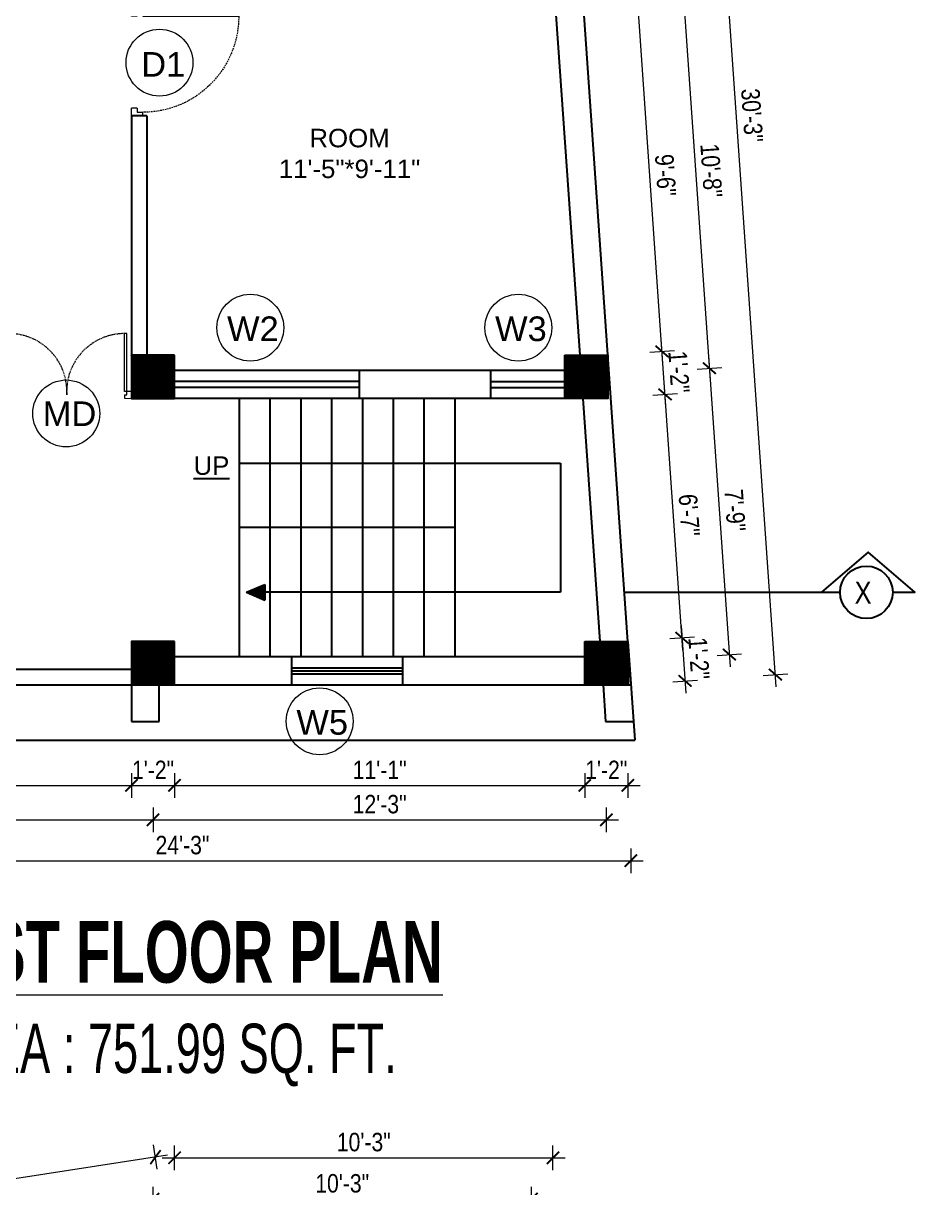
# Model space of a CAD drawing. Header units: inches. Extents: x -5096374 to -5070857, y -3259973 to -3243900.
# Drawn here: x -5081193.5 to -5080904.2, y -3258353 to -3257974.8 of the extents above; entities that cross this region are included whole.
import ezdxf

# ---------------------------------------------------------------- set-up
doc = ezdxf.new("R2010")
doc.units = ezdxf.units.IN
doc.header["$LTSCALE"] = 2
doc.header["$MEASUREMENT"] = 0
doc.header["$PDMODE"] = 34
doc.linetypes.add('HIDDEN', pattern=[0.375, 0.25, -0.125])
doc.layers.get('0').update_dxf_attribs({"linetype": 'CONTINUOUS'})
doc.layers.get('DEFPOINTS').update_dxf_attribs({"color": 141, "linetype": 'CONTINUOUS'})
doc.layers.add('A-Hatch', color=7, linetype='CONTINUOUS')
for name, color, linetype, lineweight in [('Annotate-Lite.w', 177, 'CONTINUOUS', 9), ('DIM 1-100', 4, 'CONTINUOUS', 13), ('Door-Window.w', 4, 'CONTINUOUS', 15), ('TEXT', 181, 'CONTINUOUS', 25), ('Text-100.w', 254, 'CONTINUOUS', 9)]:
    doc.layers.add(name, color=color, linetype=linetype, lineweight=lineweight)
doc.styles.add('ARAIL', font='ARIALN.TTF')
doc.styles.add('Arial', font='arial.ttf', dxfattribs={"width": 0.8, "height": 12})
doc.styles.add('arial.', font='arial.ttf')
doc.styles.add('gaurav', font='arial.ttf')
doc.styles.get("Standard").update_dxf_attribs({"font": 'ARIALN.TTF'})
doc.dimstyles.new('1 by 96', dxfattribs={"dimtxt": 6, "dimasz": 4, "dimexe": 4, "dimexo": 4, "dimgap": 2, "dimtad": 1, "dimdec": 0, "dimzin": 0, "dimdsep": 46, "dimlunit": 4, "dimtxsty": 'Standard', "dimblk": 'ARCHTICK', "dimcen": 0, "dimdle": 4, "dimadec": 0, "dimazin": 0, "dimtfac": 1, "dimtdec": 0, "dimtix": 1, "dimtofl": 0, "dimtmove": 1, "dimatfit": 3, "dimldrblk": 'ARCHTICK', "dimfxl": 4, "dimfxlon": 1, "dimtolj": 1, "dimtzin": 0, "dimlwd": -1, "dimlwe": -1, "dimarcsym": 0})
pattern_1 = [(45, (9474.4218, 618.5969), (-0.0883883476483, 0.0883883476483), [])]

# ---------------------------------------------------------------- blocks, each defined once
blk = doc.blocks.new('FDFDRE')
at = {"ltscale": 3}
for p, q in [((165701.11, -58637.82), (165701.1, -58641.5)), ((165701.1, -58641.5), (165703.55, -58641.5)), ((165704.78, -58637.83), (165701.11, -58637.82)), ((165703.55, -58641.5), (165703.53, -58672.63)), ((165704.78, -58639.66), (165703.55, -58639.66)), ((165703.55, -58639.66), (165703.55, -58641.5)), ((165703.55, -58641.5), (165704.78, -58641.5)), ((165704.78, -58641.5), (165704.76, -58672.65)), ((165704.78, -58639.66), (165704.78, -58637.83)), ((165766.98, -58637.83), (165770.65, -58637.82)), ((165766.98, -58639.66), (165766.98, -58637.83)), ((165766.98, -58639.66), (165768.2, -58639.66)), ((165766.98, -58641.5), (165767, -58672.65)), ((165768.2, -58641.5), (165766.98, -58641.5)), ((165768.2, -58639.66), (165768.2, -58641.5)), ((165770.65, -58641.5), (165768.2, -58641.5)), ((165768.2, -58641.5), (165768.22, -58672.63)), ((165770.65, -58637.82), (165770.65, -58641.5)), ((165703.53, -58672.63), (165704.76, -58672.65)), ((165768.22, -58672.63), (165767, -58672.65))]:
    blk.add_line(p, q, dxfattribs=at)
at = {"layer": 'Door-Window.w', "color": 9, "linetype": 'HIDDEN', "lineweight": 18}
for centre, start, end in [((165704.78, -58641.5), 269.96183, 3.38353), ((165766.98, -58641.5), 176.61647, 270.03817)]:
    blk.add_arc(centre, 31.16, start, end, dxfattribs=at)
blk = doc.blocks.new('3-0')
at = {"ltscale": 3}
for p, q in [((11063.05, 10097.68), (11065.97, 10099.9)), ((11063.05, 10097.68), (11064.53, 10095.73)), ((11065.99, 10096.84), (11064.53, 10095.73)), ((11065.25, 10097.81), (11066.71, 10098.92)), ((11065.99, 10096.84), (11065.25, 10097.81)), ((11065.97, 10099.9), (11066.71, 10098.92)), ((11085.5, 10074.13), (11110.32, 10092.96)), ((11111.05, 10091.97), (11110.32, 10092.96)), ((11086.24, 10073.15), (11111.05, 10091.97)), ((11086.24, 10073.15), (11085.5, 10074.13)), ((11084.04, 10073.02), (11082.57, 10071.91)), ((11082.57, 10071.91), (11084.79, 10068.98)), ((11084.04, 10073.02), (11084.78, 10072.04)), ((11084.78, 10072.04), (11086.24, 10073.15)), ((11084.79, 10068.98), (11087.72, 10071.2)), ((11087.72, 10071.2), (11086.24, 10073.15))]:
    blk.add_line(p, q, dxfattribs=at)
at = {"layer": 'Door-Window.w', "color": 9, "linetype": 'HIDDEN', "lineweight": 18}
blk.add_arc((11085.5, 10074.13), 31.16, 37.1906, 127.1465, dxfattribs=at)
blk = doc.blocks.new('_ArchTick')
at = {"color": 0, "linetype": 'ByBlock', "const_width": 0.15}
blk.add_lwpolyline([(-0.5, -0.5), (0.5, 0.5)], dxfattribs=at)
blk = doc.blocks.new('*D601')
at = {"layer": 'DEFPOINTS', "color": 0, "ltscale": 0.5, "transparency": 16777216}
for p in [(-5081028.59, -3258356.7), (-5081151.43, -3258392.7), (-5081028.59, -3258452.63)]:
    blk.add_point(p, dxfattribs=at)
at = {"layer": 'DIM 1-100', "color": 0, "ltscale": 0.5, "transparency": 16777216}
for p, q in [((-5081151.43, -3258360.7), (-5081151.43, -3258352.7)), ((-5081028.59, -3258360.7), (-5081028.59, -3258352.7)), ((-5081155.43, -3258356.7), (-5081024.59, -3258356.7))]:
    blk.add_line(p, q, dxfattribs=at)
at = {"layer": 'DIM 1-100', "color": 0, "ltscale": 0.5, "transparency": 16777216, "xscale": 4, "yscale": 4, "zscale": 4, "rotation": 180}
blk.add_blockref('_ArchTick', (-5081151.43, -3258356.7), dxfattribs=at)
at = {"layer": 'DIM 1-100', "color": 0, "ltscale": 0.5, "transparency": 16777216, "xscale": 4, "yscale": 4, "zscale": 4}
blk.add_blockref('_ArchTick', (-5081028.59, -3258356.7), dxfattribs=at)
at = {"layer": 'DIM 1-100', "color": 0, "ltscale": 0.5, "transparency": 16777216, "insert": (-5081090.01, -3258351.64), "char_height": 6, "attachment_point": 5}
blk.add_mtext('\\A1;10\'-3"', dxfattribs=at)
blk = doc.blocks.new('*D602')
at = {"layer": 'DEFPOINTS', "color": 0, "ltscale": 0.5, "transparency": 16777216}
for p in [(-5081293.63, -3258365.01), (-5081144.43, -3258383.55), (-5081287.43, -3258405.47)]:
    blk.add_point(p, dxfattribs=at)
at = {"layer": 'DIM 1-100', "color": 0, "ltscale": 0.5, "transparency": 16777216}
for p, q in [((-5081150.03, -3258347.04), (-5081151.24, -3258339.13)), ((-5081146.68, -3258342.48), (-5081297.59, -3258365.61)), ((-5081293.03, -3258368.96), (-5081294.24, -3258361.05))]:
    blk.add_line(p, q, dxfattribs=at)
at = {"layer": 'DIM 1-100', "color": 0, "ltscale": 0.5, "transparency": 16777216, "xscale": 4, "yscale": 4, "zscale": 4}
for p, rotation in [((-5081150.63, -3258343.09), 8.714742018475636), ((-5081293.63, -3258365.01), 188.7147420184756)]:
    blk.add_blockref('_ArchTick', p, dxfattribs=dict(at, rotation=rotation))
at = {"layer": 'DIM 1-100', "color": 0, "ltscale": 0.5, "transparency": 16777216, "insert": (-5081222.89, -3258349.09), "char_height": 6, "attachment_point": 5, "rotation": 8.7147}
blk.add_mtext('\\A1;12\'-1"', dxfattribs=at)
blk = doc.blocks.new('*D603')
at = {"layer": 'DEFPOINTS', "color": 0, "ltscale": 0.5, "transparency": 16777216}
for p in [(-5081021.59, -3258343.3), (-5081144.43, -3258445.63), (-5081021.59, -3258445.63)]:
    blk.add_point(p, dxfattribs=at)
at = {"layer": 'DIM 1-100', "color": 0, "ltscale": 0.5, "transparency": 16777216}
for p, q in [((-5081144.43, -3258347.3), (-5081144.43, -3258339.3)), ((-5081021.59, -3258347.3), (-5081021.59, -3258339.3)), ((-5081148.43, -3258343.3), (-5081017.59, -3258343.3))]:
    blk.add_line(p, q, dxfattribs=at)
at = {"layer": 'DIM 1-100', "color": 0, "ltscale": 0.5, "transparency": 16777216, "xscale": 4, "yscale": 4, "zscale": 4, "rotation": 180}
blk.add_blockref('_ArchTick', (-5081144.43, -3258343.3), dxfattribs=at)
at = {"layer": 'DIM 1-100', "color": 0, "ltscale": 0.5, "transparency": 16777216, "xscale": 4, "yscale": 4, "zscale": 4}
blk.add_blockref('_ArchTick', (-5081021.59, -3258343.3), dxfattribs=at)
at = {"layer": 'DIM 1-100', "color": 0, "ltscale": 0.5, "transparency": 16777216, "insert": (-5081083.01, -3258338.24), "char_height": 6, "attachment_point": 5}
blk.add_mtext('\\A1;10\'-3"', dxfattribs=at)
blk = doc.blocks.new('*D648')
at = {"layer": 'DEFPOINTS', "color": 0, "ltscale": 0.5, "transparency": 16777216}
for p in [(-5081273.43, -3258189.63), (-5081158.43, -3258189.63), (-5081158.43, -3258222.34)]:
    blk.add_point(p, dxfattribs=at)
at = {"layer": 'DIM 1-100', "color": 0, "ltscale": 0.5, "transparency": 16777216}
for p, q in [((-5081273.43, -3258218.34), (-5081273.43, -3258226.34)), ((-5081158.43, -3258218.34), (-5081158.43, -3258226.34)), ((-5081277.43, -3258222.34), (-5081154.43, -3258222.34))]:
    blk.add_line(p, q, dxfattribs=at)
at = {"layer": 'DIM 1-100', "color": 0, "ltscale": 0.5, "transparency": 16777216, "xscale": 4, "yscale": 4, "zscale": 4, "rotation": 180}
blk.add_blockref('_ArchTick', (-5081273.43, -3258222.34), dxfattribs=at)
at = {"layer": 'DIM 1-100', "color": 0, "ltscale": 0.5, "transparency": 16777216, "xscale": 4, "yscale": 4, "zscale": 4}
blk.add_blockref('_ArchTick', (-5081158.43, -3258222.34), dxfattribs=at)
at = {"layer": 'DIM 1-100', "color": 0, "ltscale": 0.5, "transparency": 16777216, "insert": (-5081215.93, -3258217.27), "char_height": 6, "attachment_point": 5}
blk.add_mtext('\\A1;9\'-7"', dxfattribs=at)
blk = doc.blocks.new('*D649')
at = {"layer": 'DEFPOINTS', "color": 0, "ltscale": 0.5, "transparency": 16777216}
for p in [(-5081158.43, -3258189.63), (-5081144.43, -3258189.63), (-5081144.43, -3258222.34)]:
    blk.add_point(p, dxfattribs=at)
at = {"layer": 'DIM 1-100', "color": 0, "ltscale": 0.5, "transparency": 16777216}
for p, q in [((-5081158.43, -3258218.34), (-5081158.43, -3258226.34)), ((-5081144.43, -3258218.34), (-5081144.43, -3258226.34)), ((-5081162.43, -3258222.34), (-5081140.43, -3258222.34))]:
    blk.add_line(p, q, dxfattribs=at)
at = {"layer": 'DIM 1-100', "color": 0, "ltscale": 0.5, "transparency": 16777216, "xscale": 4, "yscale": 4, "zscale": 4, "rotation": 180}
blk.add_blockref('_ArchTick', (-5081158.43, -3258222.34), dxfattribs=at)
at = {"layer": 'DIM 1-100', "color": 0, "ltscale": 0.5, "transparency": 16777216, "xscale": 4, "yscale": 4, "zscale": 4}
blk.add_blockref('_ArchTick', (-5081144.43, -3258222.34), dxfattribs=at)
at = {"layer": 'DIM 1-100', "color": 0, "ltscale": 0.5, "transparency": 16777216, "insert": (-5081151.43, -3258217.32), "char_height": 6, "attachment_point": 5}
blk.add_mtext('\\A1;1\'-2"', dxfattribs=at)
blk = doc.blocks.new('*D650')
at = {"layer": 'DEFPOINTS', "color": 0, "ltscale": 0.5, "transparency": 16777216}
for p in [(-5081144.43, -3258189.63), (-5081011.29, -3258189.63), (-5081011.29, -3258222.34)]:
    blk.add_point(p, dxfattribs=at)
at = {"layer": 'DIM 1-100', "color": 0, "ltscale": 0.5, "transparency": 16777216}
for p, q in [((-5081144.43, -3258218.34), (-5081144.43, -3258226.34)), ((-5081011.29, -3258218.34), (-5081011.29, -3258226.34)), ((-5081148.43, -3258222.34), (-5081007.29, -3258222.34))]:
    blk.add_line(p, q, dxfattribs=at)
at = {"layer": 'DIM 1-100', "color": 0, "ltscale": 0.5, "transparency": 16777216, "xscale": 4, "yscale": 4, "zscale": 4, "rotation": 180}
blk.add_blockref('_ArchTick', (-5081144.43, -3258222.34), dxfattribs=at)
at = {"layer": 'DIM 1-100', "color": 0, "ltscale": 0.5, "transparency": 16777216, "xscale": 4, "yscale": 4, "zscale": 4}
blk.add_blockref('_ArchTick', (-5081011.29, -3258222.34), dxfattribs=at)
at = {"layer": 'DIM 1-100', "color": 0, "ltscale": 0.5, "transparency": 16777216, "insert": (-5081077.86, -3258217.32), "char_height": 6, "attachment_point": 5}
blk.add_mtext('\\A1;11\'-1"', dxfattribs=at)
blk = doc.blocks.new('*D651')
at = {"layer": 'DEFPOINTS', "color": 0, "ltscale": 0.5, "transparency": 16777216}
for p in [(-5081011.29, -3258189.63), (-5080997.29, -3258189.63), (-5080997.29, -3258222.34)]:
    blk.add_point(p, dxfattribs=at)
at = {"layer": 'DIM 1-100', "color": 0, "ltscale": 0.5, "transparency": 16777216}
for p, q in [((-5081011.29, -3258218.34), (-5081011.29, -3258226.34)), ((-5080997.29, -3258218.34), (-5080997.29, -3258226.34)), ((-5081015.29, -3258222.34), (-5080993.29, -3258222.34))]:
    blk.add_line(p, q, dxfattribs=at)
at = {"layer": 'DIM 1-100', "color": 0, "ltscale": 0.5, "transparency": 16777216, "xscale": 4, "yscale": 4, "zscale": 4, "rotation": 180}
blk.add_blockref('_ArchTick', (-5081011.29, -3258222.34), dxfattribs=at)
at = {"layer": 'DIM 1-100', "color": 0, "ltscale": 0.5, "transparency": 16777216, "xscale": 4, "yscale": 4, "zscale": 4}
blk.add_blockref('_ArchTick', (-5080997.29, -3258222.34), dxfattribs=at)
at = {"layer": 'DIM 1-100', "color": 0, "ltscale": 0.5, "transparency": 16777216, "insert": (-5081004.29, -3258217.32), "char_height": 6, "attachment_point": 5}
blk.add_mtext('\\A1;1\'-2"', dxfattribs=at)
blk = doc.blocks.new('*D652')
at = {"layer": 'DEFPOINTS', "color": 0, "ltscale": 0.5, "transparency": 16777216}
for p in [(-5081280.43, -3258182.63), (-5081151.43, -3258182.63), (-5081151.43, -3258233.53)]:
    blk.add_point(p, dxfattribs=at)
at = {"layer": 'DIM 1-100', "color": 0, "ltscale": 0.5, "transparency": 16777216}
for p, q in [((-5081280.43, -3258229.53), (-5081280.43, -3258237.53)), ((-5081151.43, -3258229.53), (-5081151.43, -3258237.53)), ((-5081284.43, -3258233.53), (-5081147.43, -3258233.53))]:
    blk.add_line(p, q, dxfattribs=at)
at = {"layer": 'DIM 1-100', "color": 0, "ltscale": 0.5, "transparency": 16777216, "xscale": 4, "yscale": 4, "zscale": 4, "rotation": 180}
blk.add_blockref('_ArchTick', (-5081280.43, -3258233.53), dxfattribs=at)
at = {"layer": 'DIM 1-100', "color": 0, "ltscale": 0.5, "transparency": 16777216, "xscale": 4, "yscale": 4, "zscale": 4}
blk.add_blockref('_ArchTick', (-5081151.43, -3258233.53), dxfattribs=at)
at = {"layer": 'DIM 1-100', "color": 0, "ltscale": 0.5, "transparency": 16777216, "insert": (-5081215.93, -3258228.47), "char_height": 6, "attachment_point": 5}
blk.add_mtext('\\A1;10\'-9"', dxfattribs=at)
blk = doc.blocks.new('*D653')
at = {"layer": 'DEFPOINTS', "color": 0, "ltscale": 0.5, "transparency": 16777216}
for p in [(-5081151.43, -3258182.63), (-5081004.29, -3258182.63), (-5081004.29, -3258233.53)]:
    blk.add_point(p, dxfattribs=at)
at = {"layer": 'DIM 1-100', "color": 0, "ltscale": 0.5, "transparency": 16777216}
for p, q in [((-5081151.43, -3258229.53), (-5081151.43, -3258237.53)), ((-5081004.29, -3258229.53), (-5081004.29, -3258237.53)), ((-5081155.43, -3258233.53), (-5081000.29, -3258233.53))]:
    blk.add_line(p, q, dxfattribs=at)
at = {"layer": 'DIM 1-100', "color": 0, "ltscale": 0.5, "transparency": 16777216, "xscale": 4, "yscale": 4, "zscale": 4, "rotation": 180}
blk.add_blockref('_ArchTick', (-5081151.43, -3258233.53), dxfattribs=at)
at = {"layer": 'DIM 1-100', "color": 0, "ltscale": 0.5, "transparency": 16777216, "xscale": 4, "yscale": 4, "zscale": 4}
blk.add_blockref('_ArchTick', (-5081004.29, -3258233.53), dxfattribs=at)
at = {"layer": 'DIM 1-100', "color": 0, "ltscale": 0.5, "transparency": 16777216, "insert": (-5081077.86, -3258228.47), "char_height": 6, "attachment_point": 5}
blk.add_mtext('\\A1;12\'-3"', dxfattribs=at)
blk = doc.blocks.new('*D654')
at = {"layer": 'DEFPOINTS', "color": 0, "ltscale": 0.5, "transparency": 16777216}
for p in [(-5081287.43, -3258189.63), (-5080996.31, -3258189.63), (-5080996.31, -3258246.83)]:
    blk.add_point(p, dxfattribs=at)
at = {"layer": 'DIM 1-100', "color": 0, "ltscale": 0.5, "transparency": 16777216}
for p, q in [((-5081287.43, -3258242.83), (-5081287.43, -3258250.83)), ((-5080996.31, -3258242.83), (-5080996.31, -3258250.83)), ((-5081291.43, -3258246.83), (-5080992.31, -3258246.83))]:
    blk.add_line(p, q, dxfattribs=at)
at = {"layer": 'DIM 1-100', "color": 0, "ltscale": 0.5, "transparency": 16777216, "xscale": 4, "yscale": 4, "zscale": 4, "rotation": 180}
blk.add_blockref('_ArchTick', (-5081287.43, -3258246.83), dxfattribs=at)
at = {"layer": 'DIM 1-100', "color": 0, "ltscale": 0.5, "transparency": 16777216, "xscale": 4, "yscale": 4, "zscale": 4}
blk.add_blockref('_ArchTick', (-5080996.31, -3258246.83), dxfattribs=at)
at = {"layer": 'DIM 1-100', "color": 0, "ltscale": 0.5, "transparency": 16777216, "insert": (-5081141.87, -3258241.77), "char_height": 6, "attachment_point": 5}
blk.add_mtext('\\A1;24\'-3"', dxfattribs=at)
blk = doc.blocks.new('*D655')
at = {"layer": 'DEFPOINTS', "color": 0, "ltscale": 0.5, "transparency": 16777216}
for p in [(-5080997.29, -3258175.63), (-5080996.31, -3258189.63), (-5080978.71, -3258188.41)]:
    blk.add_point(p, dxfattribs=at)
at = {"layer": 'DIM 1-100', "color": 0, "ltscale": 0.5, "transparency": 16777216}
for p, q in [((-5080979.96, -3258170.41), (-5080978.43, -3258192.4)), ((-5080983.67, -3258174.68), (-5080975.69, -3258174.13)), ((-5080982.7, -3258188.68), (-5080974.72, -3258188.13))]:
    blk.add_line(p, q, dxfattribs=at)
at = {"layer": 'DIM 1-100', "color": 0, "ltscale": 0.5, "transparency": 16777216, "xscale": 4, "yscale": 4, "zscale": 4}
for p, rotation in [((-5080979.68, -3258174.41), 93.98810611649257), ((-5080978.71, -3258188.41), 273.9881061164926)]:
    blk.add_blockref('_ArchTick', p, dxfattribs=dict(at, rotation=rotation))
at = {"layer": 'DIM 1-100', "color": 0, "ltscale": 0.5, "transparency": 16777216, "insert": (-5080974.19, -3258181.06), "char_height": 6, "attachment_point": 5, "rotation": 273.9881}
blk.add_mtext('\\A1;1\'-2"', dxfattribs=at)
blk = doc.blocks.new('*D656')
at = {"layer": 'DEFPOINTS', "color": 0, "ltscale": 0.5, "transparency": 16777216}
for p in [(-5081003.42, -3258096.63), (-5080985.19, -3258095.36), (-5080997.29, -3258175.63)]:
    blk.add_point(p, dxfattribs=at)
at = {"layer": 'DIM 1-100', "color": 0, "ltscale": 0.5, "transparency": 16777216}
for p, q in [((-5080979.4, -3258178.4), (-5080985.47, -3258091.37)), ((-5080989.18, -3258095.64), (-5080981.2, -3258095.08)), ((-5080983.67, -3258174.68), (-5080975.69, -3258174.13))]:
    blk.add_line(p, q, dxfattribs=at)
at = {"layer": 'DIM 1-100', "color": 0, "ltscale": 0.5, "transparency": 16777216, "xscale": 4, "yscale": 4, "zscale": 4}
for p, rotation in [((-5080985.19, -3258095.36), 93.98810611647639), ((-5080979.68, -3258174.41), 273.9881061164764)]:
    blk.add_blockref('_ArchTick', p, dxfattribs=dict(at, rotation=rotation))
at = {"layer": 'DIM 1-100', "color": 0, "ltscale": 0.5, "transparency": 16777216, "insert": (-5080977.39, -3258134.53), "char_height": 6, "attachment_point": 5, "rotation": 273.9881}
blk.add_mtext('\\A1;6\'-7"', dxfattribs=at)
blk = doc.blocks.new('*D657')
at = {"layer": 'DEFPOINTS', "color": 0, "ltscale": 0.5, "transparency": 16777216}
for p in [(-5081003.77, -3258082.63), (-5080986.17, -3258081.41), (-5081003.42, -3258096.63)]:
    blk.add_point(p, dxfattribs=at)
at = {"layer": 'DIM 1-100', "color": 0, "ltscale": 0.5, "transparency": 16777216}
for p, q in [((-5080984.91, -3258099.35), (-5080986.44, -3258077.41)), ((-5080990.16, -3258081.68), (-5080982.18, -3258081.13)), ((-5080989.18, -3258095.64), (-5080981.2, -3258095.08))]:
    blk.add_line(p, q, dxfattribs=at)
at = {"layer": 'DIM 1-100', "color": 0, "ltscale": 0.5, "transparency": 16777216, "xscale": 4, "yscale": 4, "zscale": 4}
for p, rotation in [((-5080986.17, -3258081.41), 93.98810611647639), ((-5080985.19, -3258095.36), 273.9881061164764)]:
    blk.add_blockref('_ArchTick', p, dxfattribs=dict(at, rotation=rotation))
at = {"layer": 'DIM 1-100', "color": 0, "ltscale": 0.5, "transparency": 16777216, "insert": (-5080980.68, -3258088.03), "char_height": 6, "attachment_point": 5, "rotation": 273.9881}
blk.add_mtext('\\A1;1\'-2"', dxfattribs=at)
blk = doc.blocks.new('*D658')
at = {"layer": 'DEFPOINTS', "color": 0, "ltscale": 0.5, "transparency": 16777216}
for p in [(-5081012.68, -3257968.87), (-5080994.1, -3257967.58), (-5081003.77, -3258082.63)]:
    blk.add_point(p, dxfattribs=at)
at = {"layer": 'DIM 1-100', "color": 0, "ltscale": 0.5, "transparency": 16777216}
for p, q in [((-5080985.89, -3258085.4), (-5080994.38, -3257963.59)), ((-5080998.09, -3257967.86), (-5080990.11, -3257967.3)), ((-5080990.16, -3258081.68), (-5080982.18, -3258081.13))]:
    blk.add_line(p, q, dxfattribs=at)
at = {"layer": 'DIM 1-100', "color": 0, "ltscale": 0.5, "transparency": 16777216, "xscale": 4, "yscale": 4, "zscale": 4}
for p, rotation in [((-5080994.1, -3257967.58), 93.98810611647639), ((-5080986.17, -3258081.41), 273.9881061164764)]:
    blk.add_blockref('_ArchTick', p, dxfattribs=dict(at, rotation=rotation))
at = {"layer": 'DIM 1-100', "color": 0, "ltscale": 0.5, "transparency": 16777216, "insert": (-5080985.08, -3258024.14), "char_height": 6, "attachment_point": 5, "rotation": 273.9881}
blk.add_mtext('\\A1;9\'-6"', dxfattribs=at)
blk = doc.blocks.new('*D665')
at = {"layer": 'DEFPOINTS', "color": 0, "ltscale": 0.5, "transparency": 16777216}
for p in [(-5081019.68, -3257961.87), (-5080970.81, -3258086.85), (-5081010.77, -3258089.63)]:
    blk.add_point(p, dxfattribs=at)
at = {"layer": 'DIM 1-100', "color": 0, "ltscale": 0.5, "transparency": 16777216}
for p, q in [((-5080980, -3257955.1), (-5080970.53, -3258090.84)), ((-5080983.71, -3257959.37), (-5080975.73, -3257958.81)), ((-5080974.8, -3258087.12), (-5080966.82, -3258086.57))]:
    blk.add_line(p, q, dxfattribs=at)
at = {"layer": 'DIM 1-100', "color": 0, "ltscale": 0.5, "transparency": 16777216, "xscale": 4, "yscale": 4, "zscale": 4}
for p, rotation in [((-5080979.72, -3257959.09), 93.98810611417778), ((-5080970.81, -3258086.85), 273.9881061141778)]:
    blk.add_blockref('_ArchTick', p, dxfattribs=dict(at, rotation=rotation))
at = {"layer": 'DIM 1-100', "color": 0, "ltscale": 0.5, "transparency": 16777216, "insert": (-5080970.21, -3258022.62), "char_height": 6, "attachment_point": 5, "rotation": 273.9881}
blk.add_mtext('\\A1;10\'-8"', dxfattribs=at)
blk = doc.blocks.new('*D666')
at = {"layer": 'DEFPOINTS', "color": 0, "ltscale": 0.5, "transparency": 16777216}
for p in [(-5081010.77, -3258089.63), (-5080964.33, -3258179.85), (-5081004.29, -3258182.63)]:
    blk.add_point(p, dxfattribs=at)
at = {"layer": 'DIM 1-100', "color": 0, "ltscale": 0.5, "transparency": 16777216}
for p, q in [((-5080971.09, -3258082.86), (-5080964.05, -3258183.84)), ((-5080974.8, -3258087.12), (-5080966.82, -3258086.57)), ((-5080968.32, -3258180.12), (-5080960.34, -3258179.57))]:
    blk.add_line(p, q, dxfattribs=at)
at = {"layer": 'DIM 1-100', "color": 0, "ltscale": 0.5, "transparency": 16777216, "xscale": 4, "yscale": 4, "zscale": 4}
for p, rotation in [((-5080970.81, -3258086.85), 93.98810611417778), ((-5080964.33, -3258179.85), 273.9881061141778)]:
    blk.add_blockref('_ArchTick', p, dxfattribs=dict(at, rotation=rotation))
at = {"layer": 'DIM 1-100', "color": 0, "ltscale": 0.5, "transparency": 16777216, "insert": (-5080962.52, -3258132.99), "char_height": 6, "attachment_point": 5, "rotation": 273.9881}
blk.add_mtext('\\A1;7\'-9"', dxfattribs=at)
blk = doc.blocks.new('*D668')
at = {"layer": 'DEFPOINTS', "color": 0, "ltscale": 0.5, "transparency": 16777216}
for p in [(-5080974.67, -3257823.76), (-5081021.59, -3257827.03), (-5080996.31, -3258189.63)]:
    blk.add_point(p, dxfattribs=at)
at = {"layer": 'DIM 1-100', "color": 0, "ltscale": 0.5, "transparency": 16777216}
for p, q in [((-5080949.11, -3258190.35), (-5080974.95, -3257819.77)), ((-5080978.66, -3257824.04), (-5080970.68, -3257823.48)), ((-5080953.38, -3258186.64), (-5080945.4, -3258186.08))]:
    blk.add_line(p, q, dxfattribs=at)
at = {"layer": 'DIM 1-100', "color": 0, "ltscale": 0.5, "transparency": 16777216, "xscale": 4, "yscale": 4, "zscale": 4}
for p, rotation in [((-5080974.67, -3257823.76), 93.98810611425189), ((-5080949.39, -3258186.36), 273.9881061142519)]:
    blk.add_blockref('_ArchTick', p, dxfattribs=dict(at, rotation=rotation))
at = {"layer": 'DIM 1-100', "color": 0, "ltscale": 0.5, "transparency": 16777216, "insert": (-5080956.98, -3258004.71), "char_height": 6, "attachment_point": 5, "rotation": 273.9881}
blk.add_mtext('\\A1;30\'-3"', dxfattribs=at)

msp = doc.modelspace()

# ---------------------------------------------------------------- hatches: boundary and pattern name
at = {"layer": 'A-Hatch', "ltscale": 0.5}
h = msp.add_hatch(dxfattribs=at)
h.set_pattern_fill('ANSI31', color=256)
h.set_pattern_definition(pattern_1)
h.paths.add_polyline_path([(-5081144.43, -3258082.63), (-5081158.43, -3258082.63), (-5081158.43, -3258094.41), (-5081158.43, -3258094.41), (-5081158.43, -3258096.63), (-5081144.43, -3258096.63)])
h = msp.add_hatch(dxfattribs=at)
h.set_pattern_fill('ANSI31', color=256)
h.set_pattern_definition([(45, (9474.07321, 618.5969), (-0.0883883476483, 0.0883883476483), [])])
h.paths.add_polyline_path([(-5081003.77, -3258082.63), (-5081017.77, -3258082.63), (-5081017.77, -3258096.63), (-5081003.77, -3258096.63)])
h = msp.add_hatch(dxfattribs=at)
h.set_pattern_fill('ANSI31', color=256)
h.set_pattern_definition([(45, (10145.2836, 618.5969), (-0.0883883476483, 0.0883883476483), [])])
h.paths.add_polyline_path([(-5081121.09, -3258159.63), (-5081115.17, -3258162.14), (-5081115.17, -3258157.12)])
h = msp.add_hatch(dxfattribs=at)
h.set_pattern_fill('ANSI31', color=256)
h.set_pattern_definition(pattern_1)
h.paths.add_polyline_path([(-5081144.43, -3258175.63), (-5081158.43, -3258175.63), (-5081158.43, -3258189.63), (-5081144.43, -3258189.63)])
h = msp.add_hatch(dxfattribs=at)
h.set_pattern_fill('ANSI31', color=256)
h.set_pattern_definition(pattern_1)
h.paths.add_polyline_path([(-5081011.29, -3258175.63), (-5081011.29, -3258189.63), (-5080997.29, -3258189.63), (-5080997.29, -3258175.63)])

# ---------------------------------------------------------------- linework, layer by layer
at = {"ltscale": 0.5}
for p, q in [((-5080996.31, -3258189.63), (-5081022.84, -3257809.03)), ((-5081012.79, -3258082.63), (-5081020.72, -3257968.87)), ((-5081158.43, -3258004.87), (-5081158.43, -3258082.63)), ((-5081153.43, -3258004.87), (-5081158.43, -3258004.87)), ((-5081153.43, -3258004.87), (-5081153.43, -3258082.63)), ((-5081017.77, -3258087.63), (-5081144.43, -3258087.63)), ((-5081084.43, -3258096.63), (-5081084.43, -3258087.63)), ((-5081041.77, -3258096.63), (-5081041.77, -3258087.63)), ((-5081084.43, -3258091.13), (-5081144.43, -3258091.13)), ((-5081041.77, -3258091.13), (-5081017.77, -3258091.13)), ((-5081084.43, -3258093.13), (-5081144.43, -3258093.13)), ((-5081041.77, -3258093.13), (-5081017.77, -3258093.13)), ((-5081017.42, -3258096.63), (-5081144.43, -3258096.63)), ((-5081123.47, -3258096.63), (-5081123.47, -3258138.63)), ((-5081113.47, -3258096.63), (-5081113.47, -3258138.63)), ((-5081103.47, -3258096.63), (-5081103.47, -3258138.63)), ((-5081093.47, -3258096.63), (-5081093.47, -3258138.63)), ((-5081083.47, -3258096.63), (-5081083.47, -3258138.63)), ((-5081073.47, -3258096.63), (-5081073.47, -3258138.63)), ((-5081063.47, -3258096.63), (-5081063.47, -3258138.63)), ((-5081053.47, -3258096.63), (-5081053.47, -3258138.63)), ((-5081017.77, -3258096.63), (-5081041.77, -3258096.63)), ((-5081006.31, -3258175.63), (-5081011.81, -3258096.63)), ((-5081123.47, -3258117.63), (-5081019.18, -3258117.63)), ((-5081019.18, -3258117.63), (-5081019.18, -3258159.63)), ((-5081053.47, -3258138.63), (-5081123.47, -3258138.63)), ((-5081123.47, -3258138.63), (-5081123.47, -3258180.63)), ((-5081113.47, -3258138.63), (-5081113.47, -3258180.63)), ((-5081103.47, -3258138.63), (-5081103.47, -3258180.63)), ((-5081093.47, -3258138.63), (-5081093.47, -3258180.63)), ((-5081083.47, -3258138.63), (-5081083.47, -3258180.63)), ((-5081073.47, -3258138.63), (-5081073.47, -3258180.63)), ((-5081063.47, -3258138.63), (-5081063.47, -3258180.63)), ((-5081053.47, -3258138.63), (-5081053.47, -3258180.63)), ((-5081121.09, -3258159.63), (-5081115.17, -3258157.12)), ((-5081115.17, -3258157.12), (-5081115.17, -3258162.14)), ((-5081121.09, -3258159.63), (-5081115.17, -3258162.14)), ((-5081019.18, -3258159.63), (-5081115.17, -3258159.63)), ((-5080997.29, -3258175.63), (-5080995.05, -3258207.63)), ((-5081011.29, -3258180.63), (-5081144.43, -3258180.63)), ((-5081106.47, -3258180.63), (-5081106.47, -3258189.63)), ((-5081070.47, -3258180.63), (-5081070.47, -3258189.63)), ((-5081273.43, -3258184.63), (-5081158.43, -3258184.63)), ((-5081106.47, -3258184.13), (-5081070.47, -3258184.13)), ((-5081106.47, -3258185.13), (-5081070.47, -3258185.13)), ((-5081287.43, -3258189.63), (-5080996.31, -3258189.63)), ((-5081158.43, -3258189.63), (-5081158.43, -3258201.63)), ((-5081149.43, -3258201.63), (-5081149.43, -3258189.63)), ((-5081106.47, -3258186.13), (-5081070.47, -3258186.13)), ((-5081005.33, -3258189.63), (-5081004.49, -3258201.63)), ((-5081158.43, -3258201.63), (-5081149.43, -3258201.63)), ((-5081004.49, -3258201.63), (-5080995.47, -3258201.63)), ((-5081305.43, -3258207.63), (-5080995.05, -3258207.63))]:
    msp.add_line(p, q, dxfattribs=at)
for points in [[(-5081144.43, -3258082.63), (-5081158.43, -3258082.63), (-5081158.43, -3258096.63), (-5081144.43, -3258096.63)], [(-5081017.77, -3258082.63), (-5081003.77, -3258082.63), (-5081003.77, -3258096.63), (-5081017.77, -3258096.63)], [(-5081144.43, -3258175.63), (-5081158.43, -3258175.63), (-5081158.43, -3258189.63), (-5081144.43, -3258189.63)], [(-5081011.29, -3258175.63), (-5080997.29, -3258175.63), (-5080997.29, -3258189.63), (-5081011.29, -3258189.63)]]:
    msp.add_lwpolyline(points, close=True, dxfattribs=at)
at = {"layer": 'Annotate-Lite.w', "ltscale": 0.005}
for centre in [(-5081149.33, -3257987.6), (-5081119.84, -3258073.68), (-5081032.84, -3258073.68), (-5081179.6, -3258101.53), (-5081097.34, -3258201.52)]:
    msp.add_circle(centre, 10.86, dxfattribs=at)
at = {"layer": 'TEXT'}
for points in [[(-5080911.3, -3258159.63), (-5080904.16, -3258159.63), (-5080919.3, -3258146.55), (-5080934.45, -3258159.63)], [(-5080998.4, -3258159.63), (-5080928.37, -3258159.63)]]:
    msp.add_lwpolyline(points, dxfattribs=at)
msp.add_circle((-5080919.84, -3258159.63), 8.53, dxfattribs=at)

# ---------------------------------------------------------------- block references
at = {"layer": 'Door-Window.w', "linetype": 'ByBlock', "xscale": -0.9997910039624013, "yscale": 0.9997910039624012, "zscale": 0.9997910039624012, "rotation": 217.1905952198047}
msp.add_blockref('3-0', (-5096072.16, -3256648.31), dxfattribs=at)
at = {"layer": 'Door-Window.w', "ltscale": 0.005, "xscale": 0.6039383709985556, "yscale": 0.6039383709985556, "zscale": 0.6039383709985556, "rotation": 180}
msp.add_blockref('FDFDRE', (-4981085.17, -3293510.26), dxfattribs=at)

# ---------------------------------------------------------------- texts
at = {"layer": 'Annotate-Lite.w', "ltscale": 0.005, "char_height": 8, "style": 'gaurav'}
for s, insert, attachment_point in [('D1', (-5081155.25, -3257992.15), 7), ('W2', (-5081127.38, -3258070.03), 1), ('W3', (-5081040.38, -3258070.03), 1), ('MD', (-5081187.21, -3258097.63), 1), ('W5', (-5081104.88, -3258197.87), 1)]:
    msp.add_mtext_dynamic_manual_height_columns(s, width=8, gutter_width=100, heights=[0], dxfattribs=dict(at, insert=insert, attachment_point=attachment_point))
at = {"layer": 'TEXT', "lineweight": -2, "insert": (-5081087.63, -3258017.13), "char_height": 6, "attachment_point": 5, "style": 'arial.'}
msp.add_mtext_dynamic_manual_height_columns('{\\W1;ROOM\\P11\'-5"*9\'-11"}', width=45.7314, gutter_width=30, heights=[0], dxfattribs=at)
at = {"layer": 'TEXT', "lineweight": -2, "insert": (-5081132.46, -3258118.52), "char_height": 6, "width": 127.5059, "attachment_point": 5, "style": 'arial.'}
msp.add_mtext('{\\LUP}', dxfattribs=at)
at = {"layer": 'TEXT', "insert": (-5080923.67, -3258156.13), "char_height": 7.2, "attachment_point": 1, "style": 'ARAIL'}
msp.add_mtext_dynamic_manual_height_columns('X', width=125.4648, gutter_width=90, heights=[0], dxfattribs=at)
at = {"layer": 'Text-100.w', "insert": (-5081148.51, -3258266.42), "char_height": 20, "width": 569.1024, "attachment_point": 2, "style": 'Arial'}
msp.add_mtext('\\A1;{\\fArial Narrow|b1|i0|c0|p34;\\L FIRST FLOOR PLAN\\P\\fArial Narrow|b0|i0|c0|p34;\\H0.8x;\\lAREA : 751.99 SQ. FT.\\H1.02306x; }', dxfattribs=at)

# ---------------------------------------------------------------- dimensions: what is measured, and where the dimension line sits
at = {"layer": 'DIM 1-100', "ltscale": 0.5}
for p1, p2, distance, picture, middle in [((-5080996.31, -3258189.63), (-5081021.59, -3257827.03), -47.04, '*D668', (-5080956.98, -3258004.71)), ((-5081144.43, -3258383.55), (-5081287.43, -3258405.47), -40.94, '*D602', (-5081222.89, -3258349.09))]:
    dim = msp.add_aligned_dim(p1=p1, p2=p2, distance=distance, dimstyle='1 by 96', dxfattribs=at)
    dim.commit()
    dim.dimension.update_dxf_attribs({"geometry": picture, "text_midpoint": middle})
for base, p1, p2, picture, middle in [((-5080970.81, -3258086.85), (-5081019.68, -3257961.87), (-5081010.77, -3258089.63), '*D665', (-5080970.21, -3258022.62)), ((-5080994.1, -3257967.58), (-5081003.77, -3258082.63), (-5081012.68, -3257968.87), '*D658', (-5080985.08, -3258024.14)), ((-5080964.33, -3258179.85), (-5081010.77, -3258089.63), (-5081004.29, -3258182.63), '*D666', (-5080962.52, -3258132.99)), ((-5080985.19, -3258095.36), (-5080997.29, -3258175.63), (-5081003.42, -3258096.63), '*D656', (-5080977.39, -3258134.53))]:
    dim = msp.add_linear_dim(base=base, p1=p1, p2=p2, angle=93.9881, dimstyle='1 by 96', dxfattribs=at)
    dim.commit()
    dim.dimension.update_dxf_attribs({"geometry": picture, "text_midpoint": middle})
for base, p1, p2, angle, picture, middle, dimtype in [((-5080986.17, -3258081.41), (-5081003.42, -3258096.63), (-5081003.77, -3258082.63), 93.9881, '*D657', (-5080985.68, -3258088.38), 160), ((-5080978.71, -3258188.41), (-5080997.29, -3258175.63), (-5080996.31, -3258189.63), 273.9881, '*D655', (-5080979.19, -3258181.41), 161)]:
    dim = msp.add_linear_dim(base=base, p1=p1, p2=p2, angle=angle, dimstyle='1 by 96', dxfattribs=at)
    dim.commit()
    dim.dimension.update_dxf_attribs({"geometry": picture, "text_midpoint": middle, "dimtype": dimtype})
for base, p1, p2, picture, middle in [((-5081151.43, -3258233.53), (-5081280.43, -3258182.63), (-5081151.43, -3258182.63), '*D652', (-5081215.93, -3258228.47)), ((-5081004.29, -3258233.53), (-5081151.43, -3258182.63), (-5081004.29, -3258182.63), '*D653', (-5081077.86, -3258228.47)), ((-5080996.31, -3258246.83), (-5081287.43, -3258189.63), (-5080996.31, -3258189.63), '*D654', (-5081141.87, -3258241.77)), ((-5081158.43, -3258222.34), (-5081273.43, -3258189.63), (-5081158.43, -3258189.63), '*D648', (-5081215.93, -3258217.27)), ((-5081011.29, -3258222.34), (-5081144.43, -3258189.63), (-5081011.29, -3258189.63), '*D650', (-5081077.86, -3258217.32)), ((-5081021.59, -3258343.3), (-5081144.43, -3258445.63), (-5081021.59, -3258445.63), '*D603', (-5081083.01, -3258338.24)), ((-5081028.59, -3258356.7), (-5081151.43, -3258392.7), (-5081028.59, -3258452.63), '*D601', (-5081090.01, -3258351.64))]:
    dim = msp.add_linear_dim(base=base, p1=p1, p2=p2, dimstyle='1 by 96', dxfattribs=at)
    dim.commit()
    dim.dimension.update_dxf_attribs({"geometry": picture, "text_midpoint": middle})
for base, p1, p2, picture, middle in [((-5081144.43, -3258222.34), (-5081158.43, -3258189.63), (-5081144.43, -3258189.63), '*D649', (-5081151.43, -3258222.34)), ((-5080997.29, -3258222.34), (-5081011.29, -3258189.63), (-5080997.29, -3258189.63), '*D651', (-5081004.29, -3258222.34))]:
    dim = msp.add_linear_dim(base=base, p1=p1, p2=p2, dimstyle='1 by 96', dxfattribs=at)
    dim.commit()
    dim.dimension.update_dxf_attribs({"geometry": picture, "text_midpoint": middle, "dimtype": 160})

doc.saveas('drawing.dxf')
